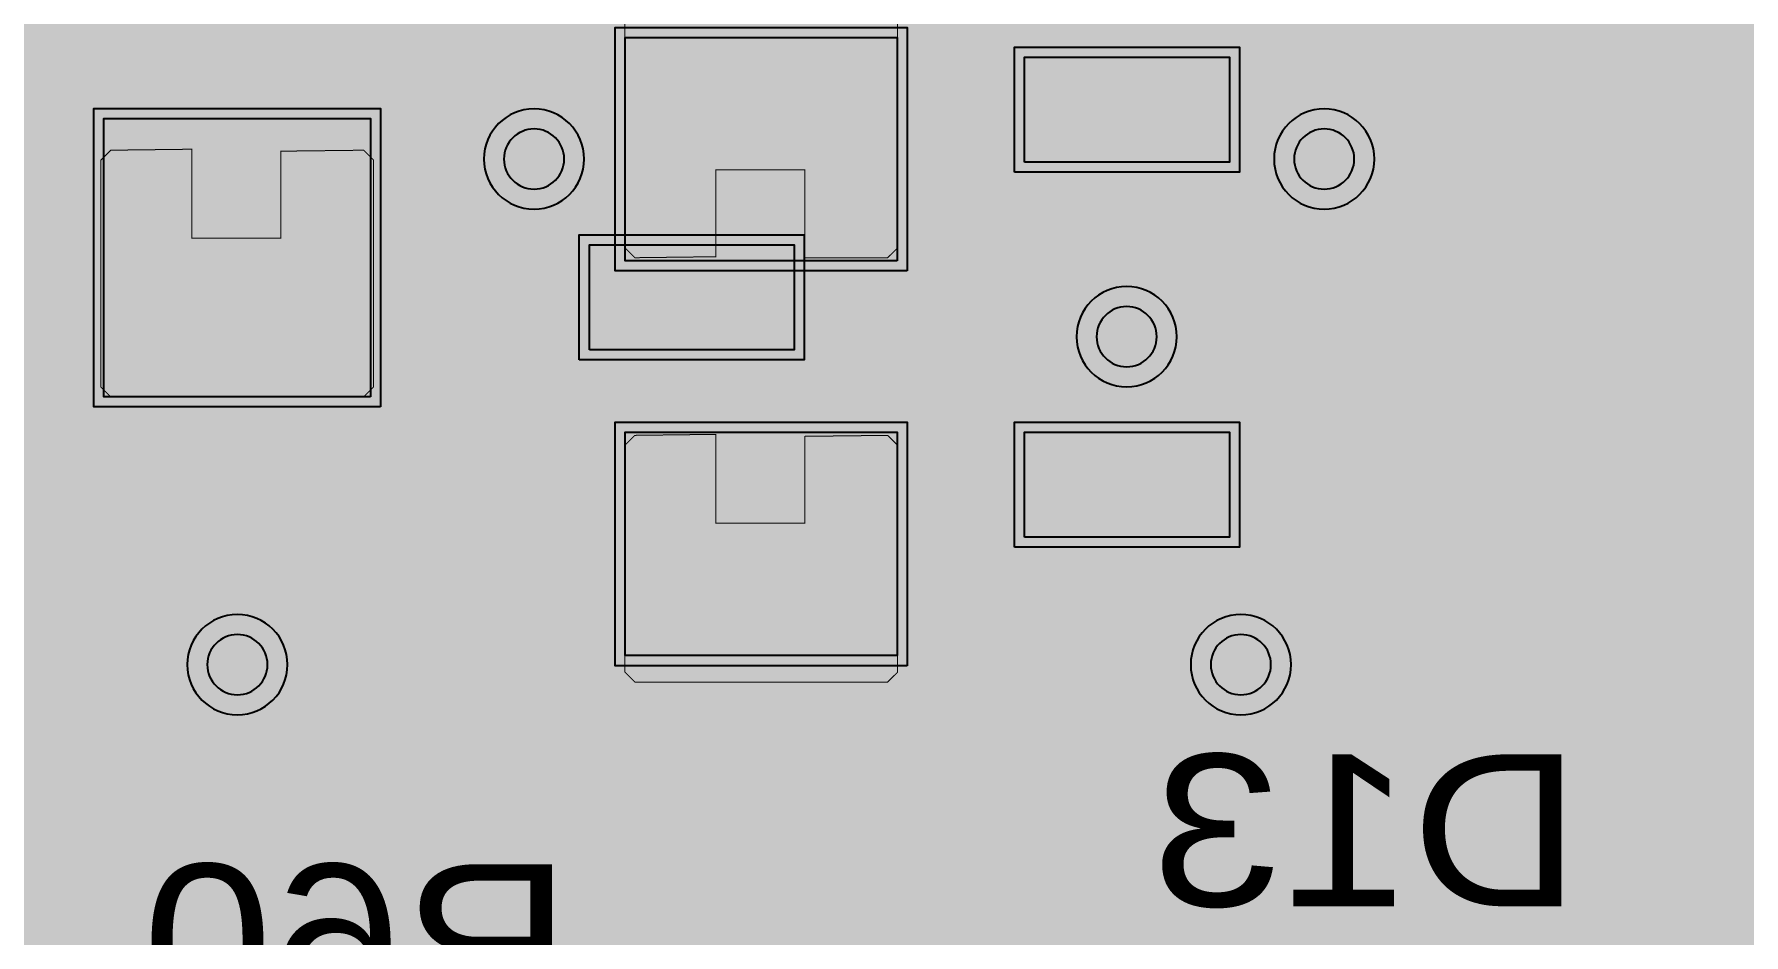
# Model space of a CAD drawing. Header units: millimetres. Extents: x -61 to 56, y -72 to 70.
# Drawn here: x -35.43 to -26.78, y 17.77 to 22.33 of the extents above; entities that cross this region are included whole.
import ezdxf
from ezdxf.enums import TextEntityAlignment as Align

# ---------------------------------------------------------------- set-up
doc = ezdxf.new("R2010")
doc.units = ezdxf.units.MM
doc.header["$MEASUREMENT"] = 0
for name, color, linetype, true_color in [('02GND', 7, 'Continuous', 0x999966), ('03POWER', 7, 'Continuous', 0x008000), ('Bottom-Layer', 7, 'Continuous', 0x0000ff), ('Bottom-Paste-Mask-Layer', 7, 'Continuous', 0x800000), ('Bottom-Silkscreen-Layer', 7, 'Continuous', 0x66cc33), ('Bottom-Solder-Mask-Layer', 7, 'Continuous', 0xaa00ff), ('Document-Layer', 7, 'Continuous', 0xffffff), ('Hole-Layer', 7, 'Continuous', 0x222222), ('Multi-Layer', 7, 'Continuous', 0xc0c0c0), ('Top-Layer', 7, 'Continuous', 0xff0000), ('Top-Paste-Mask-Layer', 7, 'Continuous', 0x808080), ('Top-Silkscreen-Layer', 7, 'Continuous', 0xffcc00), ('Top-Solder-Mask-Layer', 7, 'Continuous', 0x800080)]:
    doc.layers.add(name, color=color, linetype=linetype, true_color=true_color)
doc.styles.get("Standard").update_dxf_attribs({"font": 'arial.ttf'})

msp = doc.modelspace()

# ---------------------------------------------------------------- hatches: boundary and pattern name
at = {"layer": '02GND'}
for points in [[(-49.642, 52.1533), (49.642, 52.1533), (49.642, -62.142), (-49.642, -62.142)], [(-33.5122, 21.7), (-33.4302, 21.394), (-33.2061, 21.1699), (-32.9001, 21.0879), (-32.594, 21.1699), (-32.3699, 21.394), (-32.2879, 21.7), (-32.3699, 22.0061), (-32.594, 22.2302), (-32.9001, 22.3122), (-33.2061, 22.2302), (-33.4302, 22.0061)], [(-30.5122, 20.8), (-30.4302, 20.494), (-30.2061, 20.2699), (-29.9001, 20.1879), (-29.594, 20.2699), (-29.3699, 20.494), (-29.2879, 20.8), (-29.3699, 21.1061), (-29.594, 21.3302), (-29.9001, 21.4122), (-30.2061, 21.3302), (-30.4302, 21.1061)]]:
    msp.add_hatch(color=256, dxfattribs=at).paths.add_polyline_path(points)
at = {"layer": '03POWER'}
for points in [[(48.499, -56.0416), (48.5811, -56.3479), (48.8055, -56.572), (49.112, -56.6537), (49.4182, -56.5711), (49.642, -56.3464), (49.642, -62.142), (44.1922, -62.142), (44.3927, -61.9566), (44.4927, -61.7025), (44.4722, -61.4302), (45.1891, -61.7036), (45.9498, -61.8043), (46.7131, -61.7268), (47.438, -61.4754), (48.0854, -61.0636), (48.6204, -60.5136), (49.0141, -59.855), (49.2453, -59.1234), (49.3016, -58.3582), (49.1799, -57.6006), (48.8867, -56.8916), (48.438, -56.2692), (47.8578, -55.7672), (47.1774, -55.4124), (46.4336, -55.2241), (45.6664, -55.2125), (44.9172, -55.378), (44.2264, -55.7119), (43.6312, -56.1961), (43.1637, -56.8045), (42.8491, -57.5043), (42.7044, -58.2579), (42.7374, -59.0244), (42.9463, -59.7627), (43.3198, -60.433), (43.8378, -60.999), (-43.3618, -60.999), (-43.6207, -61.0564), (-43.831, -61.218), (-43.9533, -61.4534), (-43.9644, -61.7184), (-43.8625, -61.9632), (-43.6666, -62.142), (-49.642, -62.142), (-49.642, -56.5819), (-49.4335, -56.7975), (-49.1476, -56.8882), (-48.8529, -56.8322), (-49.1622, -57.5412), (-49.2982, -58.3027), (-49.2534, -59.075), (-49.0303, -59.8157), (-48.6412, -60.4842), (-48.1072, -61.0439), (-47.4578, -61.4642), (-46.7284, -61.722), (-45.9591, -61.8032), (-45.1921, -61.7032), (-44.4692, -61.4277), (-43.8302, -60.9917), (-43.3101, -60.4191), (-42.9374, -59.7413), (-42.7325, -58.9953), (-42.7065, -58.2222), (-42.8611, -57.4642), (-43.1876, -56.763), (-43.6682, -56.1568), (-44.2766, -55.679), (-44.9793, -55.3557), (-45.738, -55.2047), (-46.511, -55.2341), (-47.256, -55.4425), (-47.9321, -55.8184), (-48.5023, -56.3411), (-48.4998, -56.3091), (-48.499, -56.2771), (-48.499, 51.315), (-19.4026, 51.315), (-19.6295, 51.1437), (-19.7546, 50.8885), (-19.7509, 50.6043), (-19.6192, 50.3524), (-19.388, 50.1871), (-19.6578, 49.9772), (-19.7729, 49.6553), (-19.6975, 49.3219), (-19.4552, 49.0809), (-19.6839, 48.8583), (-19.7695, 48.5508), (-19.6886, 48.242), (-19.4633, 48.0159), (-19.1548, 47.934), (-18.847, 48.0185), (-18.6236, 48.2465), (-18.5453, 48.5559), (-18.6335, 48.8627), (-18.8641, 49.0834), (-18.625, 49.3243), (-18.5509, 49.6555), (-18.6646, 49.9752), (-18.9312, 50.1853), (-18.6981, 50.3494), (-18.5646, 50.6015), (-18.5597, 50.8866), (-18.6846, 51.143), (-18.9121, 51.315), (48.4255, 51.315), (48.499, 51.2415)], [(-33.5122, 21.7), (-33.4302, 21.394), (-33.2061, 21.1699), (-32.9001, 21.0879), (-32.594, 21.1699), (-32.3699, 21.394), (-32.2879, 21.7), (-32.3699, 22.0061), (-32.594, 22.2302), (-32.9001, 22.3122), (-33.2061, 22.2302), (-33.4302, 22.0061)], [(-29.5122, 21.7), (-29.4302, 21.394), (-29.2061, 21.1699), (-28.9001, 21.0879), (-28.594, 21.1699), (-28.3699, 21.394), (-28.2879, 21.7), (-28.3699, 22.0061), (-28.594, 22.2302), (-28.9001, 22.3122), (-29.2061, 22.2302), (-29.4302, 22.0061)], [(-35.0141, 19.1382), (-34.9321, 18.8321), (-34.708, 18.608), (-34.4019, 18.526), (-34.0959, 18.608), (-33.8718, 18.8321), (-33.7898, 19.1382), (-33.8718, 19.4442), (-34.0959, 19.6683), (-34.4019, 19.7503), (-34.708, 19.6683), (-34.9321, 19.4442)], [(-29.9341, 19.1382), (-29.852, 18.8321), (-29.628, 18.608), (-29.3219, 18.526), (-29.0158, 18.608), (-28.7918, 18.8321), (-28.7098, 19.1382), (-28.7918, 19.4442), (-29.0158, 19.6683), (-29.3219, 19.7503), (-29.628, 19.6683), (-29.852, 19.4442)]]:
    msp.add_hatch(color=256, dxfattribs=at).paths.add_polyline_path(points)
at = {"layer": 'Bottom-Layer'}
for points in [[(-49.642, -62.142), (-49.642, 52.1533), (49.642, 52.1533), (49.642, -62.142)], [(-31.0757, 16.4385), (-31.1207, 16.6125), (-31.2447, 16.7427), (-31.1942, 17.0876), (-31.3403, 17.4042), (-31.3403, 20.4703), (-31.2547, 20.59), (-31.2245, 20.734), (-31.2245, 21.266), (-31.2725, 21.4451), (-31.4036, 21.5762), (-31.5827, 21.6242), (-32.174, 21.6242), (-32.2892, 21.7393), (-32.4052, 22.0603), (-32.675, 22.2693), (-33.0147, 22.3013), (-33.3189, 22.1465), (-33.4928, 21.8529), (-33.4825, 21.5118), (-33.2912, 21.2292), (-32.9783, 21.0929), (-32.9783, 20.734), (-32.9303, 20.555), (-32.7992, 20.4239), (-32.6202, 20.3759), (-32.2598, 20.3752), (-32.2598, 17.4042), (-32.401, 17.1164), (-32.3774, 16.7967), (-32.5663, 16.7967), (-32.7454, 16.7487), (-32.8765, 16.6176), (-32.9245, 16.4385), (-32.9245, 15.0615), (-32.8765, 14.8825), (-32.7454, 14.7514), (-32.5663, 14.7034), (-31.6536, 14.7034), (-31.6251, 14.6749), (-31.5314, 14.6027), (-31.4223, 14.5568), (-31.1841, 14.4162), (-30.9082, 14.3948), (-30.6512, 14.4971), (-30.4654, 14.702), (-30.3888, 14.9679), (-30.437, 15.2403), (-30.2001, 15.2403), (-30.0241, 15.2753), (-29.875, 15.3749), (-29.3327, 15.3759), (-29.1536, 15.4239), (-29.0225, 15.555), (-28.9745, 15.734), (-28.9745, 16.266), (-29.0225, 16.4451), (-29.1536, 16.5762), (-29.3327, 16.6242), (-30.3701, 16.6242), (-30.5492, 16.5762), (-30.6803, 16.4451), (-30.7283, 16.266), (-30.7283, 16.1598), (-31.0757, 16.1598)], [(-30.4175, 21.684), (-30.4175, 22.216), (-29.38, 22.216), (-29.38, 21.684)], [(-30.7756, 20.3161), (-30.7756, 19.7841), (-30.7276, 19.605), (-30.5965, 19.4739), (-30.4175, 19.4259), (-29.38, 19.4259), (-29.2009, 19.4739), (-29.0698, 19.605), (-29.0218, 19.7841), (-29.0218, 20.3161), (-29.1008, 20.5404), (-29.3028, 20.6658), (-29.3036, 20.9378), (-29.4222, 21.1826), (-29.6351, 21.3519), (-29.9004, 21.4122), (-30.1655, 21.3516), (-30.3783, 21.1822), (-30.4966, 20.9372), (-30.4972, 20.6652), (-30.6975, 20.5394)], [(-32.6202, 20.734), (-32.6202, 21.266), (-31.5827, 21.266), (-31.5827, 20.734)], [(-30.4175, 19.7841), (-30.4175, 20.3161), (-29.38, 20.3161), (-29.38, 19.7841)]]:
    msp.add_hatch(color=256, dxfattribs=at).paths.add_polyline_path(points)
at = {"layer": 'Bottom-Paste-Mask-Layer'}
for points in [[(-30.4175, 21.684), (-30.4175, 22.216), (-29.38, 22.216), (-29.38, 21.684)], [(-32.6202, 20.734), (-32.6202, 21.266), (-31.5827, 21.266), (-31.5827, 20.734)], [(-30.4175, 19.7841), (-30.4175, 20.3161), (-29.38, 20.3161), (-29.38, 19.7841)]]:
    msp.add_hatch(color=256, dxfattribs=at).paths.add_polyline_path(points)
at = {"layer": 'Bottom-Solder-Mask-Layer'}
for points in [[(-30.4683, 21.6332), (-30.4683, 22.2668), (-29.3292, 22.2668), (-29.3292, 21.6332)], [(-32.671, 20.6832), (-32.671, 21.3168), (-31.5319, 21.3168), (-31.5319, 20.6832)], [(-30.4683, 19.7333), (-30.4683, 20.3669), (-29.3292, 20.3669), (-29.3292, 19.7333)]]:
    msp.add_hatch(color=256, dxfattribs=at).paths.add_polyline_path(points)
at = {"layer": 'Top-Layer'}
for points in [[(-49.642, -62.142), (-49.642, 52.1533), (49.642, 52.1533), (49.642, -62.142)], [(-35.6437, 21.6447), (-35.6437, 21.7845), (-35.6916, 21.9636), (-35.8227, 22.0947), (-36.0018, 22.1427), (-37.1343, 22.1427), (-37.3134, 22.0947), (-37.4445, 21.9636), (-37.4925, 21.7845), (-37.4925, 20.4075), (-37.4445, 20.2285), (-37.3134, 20.0974), (-37.1343, 20.0494), (-36.0018, 20.0494), (-35.8227, 20.0974), (-35.6916, 20.2285), (-35.6437, 20.4075), (-35.6437, 20.5474), (-35.4359, 20.5474), (-35.4359, 20.4947), (-35.3879, 20.3157), (-35.2568, 20.1846), (-35.0777, 20.1366), (-33.7277, 20.1366), (-33.5487, 20.1846), (-33.4176, 20.3157), (-33.3696, 20.4947), (-33.3696, 21.3073), (-33.1063, 21.1237), (-32.7864, 21.0985), (-32.6596, 20.902), (-32.4386, 20.8256), (-31.0616, 20.8256), (-30.8825, 20.8736), (-30.7514, 21.0047), (-30.7034, 21.1838), (-30.7034, 22.3163), (-30.7514, 22.4954), (-30.8825, 22.6265), (-31.0616, 22.6745), (-32.4386, 22.6745), (-32.6176, 22.6265), (-32.7487, 22.4954), (-32.7967, 22.3163), (-32.7967, 22.3034), (-33.1354, 22.2651), (-33.4011, 22.0517), (-33.5333, 22.2055), (-33.7277, 22.2629), (-35.0777, 22.2629), (-35.2568, 22.2149), (-35.3879, 22.0838), (-35.4359, 21.9047), (-35.4359, 21.6447)], [(-31.0616, 21.1838), (-32.4386, 21.1838), (-32.4386, 22.3163), (-31.0616, 22.3163)], [(-33.7277, 20.4947), (-35.0777, 20.4947), (-35.0777, 21.9047), (-33.7277, 21.9047)], [(-30.5122, 20.8), (-30.4302, 20.494), (-30.2061, 20.2699), (-29.9001, 20.1879), (-29.594, 20.2699), (-29.3699, 20.494), (-29.2879, 20.8), (-29.3699, 21.1061), (-29.594, 21.3302), (-29.9001, 21.4122), (-30.2061, 21.3302), (-30.4302, 21.1061)], [(-30.7403, 16.4), (-30.7753, 16.576), (-30.875, 16.7251), (-31.1892, 17.0393), (-31.2625, 17.2928), (-31.4356, 17.4919), (-31.6765, 17.5996), (-31.9403, 17.5959), (-31.9403, 18.8256), (-31.0616, 18.8256), (-30.8825, 18.8736), (-30.7514, 19.0047), (-30.7034, 19.1838), (-30.7034, 20.3163), (-30.7514, 20.4954), (-30.8825, 20.6265), (-31.0616, 20.6745), (-32.4386, 20.6745), (-32.6176, 20.6265), (-32.7487, 20.4954), (-32.7967, 20.3163), (-32.7967, 19.3325), (-32.8438, 19.2205), (-32.8598, 19.1), (-32.8598, 16.1906), (-34.3894, 16.1906), (-35.2737, 17.0748), (-35.4228, 17.1744), (-35.5987, 17.2094), (-37.7078, 17.2094), (-37.8838, 17.1744), (-38.0329, 17.0748), (-38.4924, 16.6153), (-38.8038, 16.5062), (-39.0133, 16.2512), (-39.06, 15.9244), (-39.1416, 15.9244), (-39.3207, 15.8765), (-39.4517, 15.7454), (-39.4997, 15.5663), (-39.4997, 14.4338), (-39.4517, 14.2547), (-39.3207, 14.1236), (-39.1416, 14.0756), (-37.7646, 14.0756), (-37.5855, 14.1236), (-37.4544, 14.2547), (-37.4064, 14.4338), (-37.4064, 15.5663), (-37.4544, 15.7454), (-37.5855, 15.8765), (-37.7646, 15.9244), (-37.8462, 15.9244), (-37.8439, 15.9448), (-37.8422, 15.9652), (-37.5174, 16.29), (-36.7596, 16.29), (-36.8206, 16.1123), (-36.825, 15.9244), (-36.9066, 15.9244), (-37.0856, 15.8765), (-37.2167, 15.7454), (-37.2647, 15.5663), (-37.2647, 14.4338), (-37.2167, 14.2547), (-37.0856, 14.1236), (-36.9066, 14.0756), (-35.5296, 14.0756), (-35.3505, 14.1236), (-35.2194, 14.2547), (-35.1714, 14.4338), (-35.1714, 14.5403), (-34.6002, 14.5403), (-34.3597, 14.6082), (-34.1903, 14.7918), (-34.1419, 15.0369), (-34.2288, 15.2711), (-33.7714, 15.2711), (-33.8583, 15.0369), (-33.81, 14.7918), (-33.6406, 14.6083), (-33.4002, 14.5404), (-31.4043, 14.5404), (-31.1458, 14.4055), (-30.8543, 14.4055), (-30.5958, 14.5404), (-28.363, 14.5404), (-28.4097, 14.245), (-28.3109, 13.9627), (-28.0901, 13.761), (-27.8001, 13.6879), (-27.51, 13.761), (-27.2892, 13.9627), (-27.1904, 14.245), (-27.2371, 14.5404), (-17.1737, 14.5404), (-12.1942, 9.5609), (-12.1942, 7.4583), (-12.4788, 7.6), (-12.7961, 7.5799), (-13.0605, 7.4033), (-13.2007, 7.118), (-19.218, 1.1007), (-19.5103, 0.9543), (-19.6856, 0.6784), (-19.6939, 0.3516), (-19.5329, 0.0672), (-19.2484, -0.0939), (-18.9216, -0.0856), (-18.6457, 0.0897), (-18.4994, 0.3821), (-12.4821, 6.3993), (-12.3813, 6.4283), (-12.2869, 6.474), (-12.1054, 6.2506), (-11.8419, 6.1349), (-11.5546, 6.1524), (-11.307, 6.2993), (-11.154, 6.543), (-11.1293, 6.8298), (-10.8203, 6.8286), (-10.5501, 6.9784), (-10.3875, 7.2411), (-10.3739, 7.5497), (-10.5127, 7.8257), (-10.5127, 10.4345), (-10.5477, 10.6104), (-10.6474, 10.7596), (-15.9436, 16.0558), (-16.095, 16.1564), (-16.2734, 16.1905), (-23.4219, 16.1905), (-23.1759, 16.567), (-23.0919, 17.0088), (-23.1826, 17.4493), (-23.4342, 17.8221), (-23.8089, 18.0709), (-24.25, 18.1582), (-24.6912, 18.0709), (-25.0659, 17.8221), (-25.3175, 17.4493), (-25.4082, 17.0088), (-25.3242, 16.567), (-25.0782, 16.1905), (-30.7403, 16.1905)], [(-31.0616, 19.1838), (-32.4386, 19.1838), (-32.4386, 20.3163), (-31.0616, 20.3163)]]:
    msp.add_hatch(color=256, dxfattribs=at).paths.add_polyline_path(points)
at = {"layer": 'Top-Paste-Mask-Layer'}
for points in [[(-31.1101, 21.2), (-31.53, 21.2001), (-31.53, 21.645), (-31.98, 21.645), (-31.98, 21.2051), (-32.39, 21.2), (-32.4401, 21.25), (-32.4401, 22.4), (-32.39, 22.45), (-31.1101, 22.45), (-31.06, 22.4), (-31.06, 21.25)], [(-31.1101, 21.2), (-31.53, 21.2001), (-31.53, 21.645), (-31.98, 21.645), (-31.98, 21.2051), (-32.39, 21.2), (-32.4401, 21.25), (-32.4401, 22.4), (-32.39, 22.45), (-31.1101, 22.45), (-31.06, 22.4), (-31.06, 21.25)], [(-33.7627, 20.4947), (-35.0427, 20.4947), (-35.0927, 20.5448), (-35.0927, 21.6948), (-35.0427, 21.7448), (-34.6327, 21.7498), (-34.6327, 21.2998), (-34.1827, 21.2998), (-34.1827, 21.7398), (-33.7627, 21.7448), (-33.7127, 21.6948), (-33.7127, 20.5448)], [(-33.7627, 20.4947), (-35.0427, 20.4947), (-35.0927, 20.5448), (-35.0927, 21.6948), (-35.0427, 21.7448), (-34.6327, 21.7498), (-34.6327, 21.2998), (-34.1827, 21.2998), (-34.1827, 21.7398), (-33.7627, 21.7448), (-33.7127, 21.6948), (-33.7127, 20.5448)], [(-31.1101, 19.05), (-32.39, 19.05), (-32.4401, 19.1), (-32.4401, 20.25), (-32.39, 20.3), (-31.98, 20.3051), (-31.98, 19.855), (-31.53, 19.855), (-31.53, 20.295), (-31.1101, 20.3), (-31.06, 20.25), (-31.06, 19.1)], [(-31.1101, 19.05), (-32.39, 19.05), (-32.4401, 19.1), (-32.4401, 20.25), (-32.39, 20.3), (-31.98, 20.3051), (-31.98, 19.855), (-31.53, 19.855), (-31.53, 20.295), (-31.1101, 20.3), (-31.06, 20.25), (-31.06, 19.1)]]:
    msp.add_hatch(color=256, dxfattribs=at).paths.add_polyline_path(points)
at = {"layer": 'Top-Solder-Mask-Layer'}
for points in [[(-31.0108, 21.133), (-32.4894, 21.133), (-32.4894, 22.3671), (-31.0108, 22.3671)], [(-33.6769, 20.4439), (-35.1285, 20.4439), (-35.1285, 21.9555), (-33.6769, 21.9555)], [(-31.0108, 19.133), (-32.4894, 19.133), (-32.4894, 20.3671), (-31.0108, 20.3671)]]:
    msp.add_hatch(color=256, dxfattribs=at).paths.add_polyline_path(points)

# ---------------------------------------------------------------- linework, layer by layer
at = {"layer": '02GND', "const_width": 0.0508}
for points in [[(-33.5122, 21.7), (-33.4302, 21.394), (-33.2061, 21.1699), (-32.9001, 21.0879), (-32.594, 21.1699), (-32.3699, 21.394), (-32.2879, 21.7), (-32.3699, 22.0061), (-32.594, 22.2302), (-32.9001, 22.3122), (-33.2061, 22.2302), (-33.4302, 22.0061)], [(-30.5122, 20.8), (-30.4302, 20.494), (-30.2061, 20.2699), (-29.9001, 20.1879), (-29.594, 20.2699), (-29.3699, 20.494), (-29.2879, 20.8), (-29.3699, 21.1061), (-29.594, 21.3302), (-29.9001, 21.4122), (-30.2061, 21.3302), (-30.4302, 21.1061)]]:
    msp.add_lwpolyline(points, close=True, dxfattribs=at)
at = {"layer": '03POWER', "const_width": 0.0508}
for points in [[(-33.5122, 21.7), (-33.4302, 21.394), (-33.2061, 21.1699), (-32.9001, 21.0879), (-32.594, 21.1699), (-32.3699, 21.394), (-32.2879, 21.7), (-32.3699, 22.0061), (-32.594, 22.2302), (-32.9001, 22.3122), (-33.2061, 22.2302), (-33.4302, 22.0061)], [(-29.5122, 21.7), (-29.4302, 21.394), (-29.2061, 21.1699), (-28.9001, 21.0879), (-28.594, 21.1699), (-28.3699, 21.394), (-28.2879, 21.7), (-28.3699, 22.0061), (-28.594, 22.2302), (-28.9001, 22.3122), (-29.2061, 22.2302), (-29.4302, 22.0061)], [(-35.0141, 19.1382), (-34.9321, 18.8321), (-34.708, 18.608), (-34.4019, 18.526), (-34.0959, 18.608), (-33.8718, 18.8321), (-33.7898, 19.1382), (-33.8718, 19.4442), (-34.0959, 19.6683), (-34.4019, 19.7503), (-34.708, 19.6683), (-34.9321, 19.4442)], [(-29.9341, 19.1382), (-29.852, 18.8321), (-29.628, 18.608), (-29.3219, 18.526), (-29.0158, 18.608), (-28.7918, 18.8321), (-28.7098, 19.1382), (-28.7918, 19.4442), (-29.0158, 19.6683), (-29.3219, 19.7503), (-29.628, 19.6683), (-29.852, 19.4442)]]:
    msp.add_lwpolyline(points, close=True, dxfattribs=at)
at = {"layer": 'Bottom-Layer'}
for points, const_width in [([(-31.3403, 17.4042), (-31.3403, 20.4703), (-31.2547, 20.59), (-31.2245, 20.734), (-31.2245, 21.266), (-31.2725, 21.4451), (-31.4036, 21.5762), (-31.5827, 21.6242), (-32.174, 21.6242), (-32.2892, 21.7393), (-32.4052, 22.0603), (-32.675, 22.2693), (-33.0147, 22.3013), (-33.3189, 22.1465), (-33.4928, 21.8529), (-33.4825, 21.5118), (-33.2912, 21.2292), (-32.9783, 21.0929), (-32.9783, 20.734), (-32.9303, 20.555), (-32.7992, 20.4239), (-32.6202, 20.3759), (-32.2598, 20.3752), (-32.2598, 17.4042)], 0.0508), ([(-29.3801, 21.7), (-28.9001, 21.7)], 0.4), ([(-32.9001, 21.7), (-32.2001, 21)], 0.2032), ([(-32.2001, 21), (-32.1001, 21)], 0.2032), ([(-32.1001, 21), (-31.8001, 20.7)], 0.2032), ([(-29.9001, 20), (-29.9001, 20.8)], 0.3), ([(-31.8001, 20.7), (-31.8001, 17)], 0.2032)]:
    msp.add_lwpolyline(points, dxfattribs=dict(at, const_width=const_width))
for points in [[(-30.4175, 21.684), (-30.4175, 22.216), (-29.38, 22.216), (-29.38, 21.684)], [(-32.6202, 20.734), (-32.6202, 21.266), (-31.5827, 21.266), (-31.5827, 20.734)], [(-30.4175, 19.7841), (-30.4175, 20.3161), (-29.38, 20.3161), (-29.38, 19.7841)]]:
    msp.add_lwpolyline(points, close=True, dxfattribs=at)
at = {"layer": 'Bottom-Layer', "const_width": 0.0508}
msp.add_lwpolyline([(-30.7756, 20.3161), (-30.7756, 19.7841), (-30.7276, 19.605), (-30.5965, 19.4739), (-30.4175, 19.4259), (-29.38, 19.4259), (-29.2009, 19.4739), (-29.0698, 19.605), (-29.0218, 19.7841), (-29.0218, 20.3161), (-29.1008, 20.5404), (-29.3028, 20.6658), (-29.3036, 20.9378), (-29.4222, 21.1826), (-29.6351, 21.3519), (-29.9004, 21.4122), (-30.1655, 21.3516), (-30.3783, 21.1822), (-30.4966, 20.9372), (-30.4972, 20.6652), (-30.6975, 20.5394)], close=True, dxfattribs=at)
at = {"layer": 'Bottom-Paste-Mask-Layer'}
for points in [[(-30.4175, 21.684), (-30.4175, 22.216), (-29.38, 22.216), (-29.38, 21.684)], [(-32.6202, 20.734), (-32.6202, 21.266), (-31.5827, 21.266), (-31.5827, 20.734)], [(-30.4175, 19.7841), (-30.4175, 20.3161), (-29.38, 20.3161), (-29.38, 19.7841)]]:
    msp.add_lwpolyline(points, close=True, dxfattribs=at)
at = {"layer": 'Bottom-Silkscreen-Layer', "const_width": 0.1524}
for points in [[(-31.8588, 22.5263), (-31.8588, 21.4946)], [(-31.8588, 22.5263), (-31.8588, 21.4946)], [(-30.1414, 20.5446), (-30.1414, 21.4554)], [(-30.1414, 20.5446), (-30.1414, 21.4554)], [(-31.8588, 19.4738), (-31.8588, 20.5055)], [(-31.8588, 19.4738), (-31.8588, 20.5055)], [(-30.1414, 19.4738), (-31.8588, 19.4738)], [(-30.1414, 19.4738), (-31.8588, 19.4738)]]:
    msp.add_lwpolyline(points, dxfattribs=at)
at = {"layer": 'Bottom-Solder-Mask-Layer'}
for points in [[(-30.4683, 21.6332), (-30.4683, 22.2668), (-29.3292, 22.2668), (-29.3292, 21.6332)], [(-32.671, 20.6832), (-32.671, 21.3168), (-31.5319, 21.3168), (-31.5319, 20.6832)], [(-30.4683, 19.7333), (-30.4683, 20.3669), (-29.3292, 20.3669), (-29.3292, 19.7333)]]:
    msp.add_lwpolyline(points, close=True, dxfattribs=at)
at = {"layer": 'Document-Layer', "const_width": 0.2}
msp.add_lwpolyline([(-29.4501, 21.95, 1), (-29.25, 21.95, 1)], format="xyb", close=True, dxfattribs=at)
msp.add_lwpolyline([(-29.4501, 21.95, 1), (-29.25, 21.95, 1)], format="xyb", close=True, dxfattribs=at)
at = {"layer": 'Hole-Layer'}
for points in [[(-33.0525, 21.7, 1), (-32.7477, 21.7), (-32.7477, 21.7, 1), (-33.0525, 21.7)], [(-29.0525, 21.7, 1), (-28.7477, 21.7), (-28.7477, 21.7, 1), (-29.0525, 21.7)], [(-30.0525, 20.8, 1), (-29.7477, 20.8), (-29.7477, 20.8, 1), (-30.0525, 20.8)]]:
    msp.add_lwpolyline(points, format="xyb", dxfattribs=at)
for points in [[(-34.5544, 19.1382, 1), (-34.2494, 19.1382, 1)], [(-29.4744, 19.1382, 1), (-29.1694, 19.1382, 1)]]:
    msp.add_lwpolyline(points, format="xyb", close=True, dxfattribs=at)
at = {"layer": 'Multi-Layer'}
for points in [[(-33.1541, 21.7, 1), (-32.6461, 21.7, 1)], [(-29.1541, 21.7, 1), (-28.6461, 21.7, 1)], [(-30.1541, 20.8, 1), (-29.6461, 20.8, 1)], [(-34.6559, 19.1382, 1), (-34.1479, 19.1382, 1)], [(-29.5759, 19.1382, 1), (-29.0679, 19.1382, 1)]]:
    msp.add_lwpolyline(points, format="xyb", close=True, dxfattribs=at)
at = {"layer": 'Top-Layer'}
for points, const_width in [([(-32.7487, 22.4954), (-32.7967, 22.3163), (-32.7967, 22.3034), (-33.1354, 22.2651), (-33.4011, 22.0517), (-33.5333, 22.2055), (-33.7277, 22.2629), (-35.0777, 22.2629), (-35.2568, 22.2149), (-35.3879, 22.0838), (-35.4359, 21.9047), (-35.4359, 21.6447), (-35.6437, 21.6447)], 0.0508), ([(-35.6437, 20.5474), (-35.4359, 20.5474), (-35.4359, 20.4947), (-35.3879, 20.3157), (-35.2568, 20.1846), (-35.0777, 20.1366), (-33.7277, 20.1366), (-33.5487, 20.1846), (-33.4176, 20.3157), (-33.3696, 20.4947), (-33.3696, 21.3073), (-33.1063, 21.1237), (-32.7864, 21.0985), (-32.6596, 20.902), (-32.4386, 20.8256), (-31.0616, 20.8256), (-30.8825, 20.8736), (-30.7514, 21.0047), (-30.7034, 21.1838), (-30.7034, 22.3163), (-30.7514, 22.4954)], 0.0508), ([(-31.8001, 21.7), (-32.9001, 21.7)], 0.2032), ([(-34.5064, 21.096), (-34.4027, 21.1997)], 0.381), ([(-36.5681, 21.096), (-34.5064, 21.096)], 0.381), ([(-31.9403, 17.5959), (-31.9403, 18.8256), (-31.0616, 18.8256), (-30.8825, 18.8736), (-30.7514, 19.0047), (-30.7034, 19.1838), (-30.7034, 20.3163), (-30.7514, 20.4954), (-30.8825, 20.6265), (-31.0616, 20.6745), (-32.4386, 20.6745), (-32.6176, 20.6265), (-32.7487, 20.4954), (-32.7967, 20.3163), (-32.7967, 19.3325), (-32.8438, 19.2205), (-32.8598, 19.1), (-32.8598, 16.1906)], 0.0508), ([(-31.8001, 19.7), (-32.4001, 19.1)], 0.2032), ([(-32.4001, 19.1), (-32.4001, 15.7308)], 0.2032)]:
    msp.add_lwpolyline(points, dxfattribs=dict(at, const_width=const_width))
for points in [[(-31.0616, 21.1838), (-32.4386, 21.1838), (-32.4386, 22.3163), (-31.0616, 22.3163)], [(-33.7277, 20.4947), (-35.0777, 20.4947), (-35.0777, 21.9047), (-33.7277, 21.9047)], [(-31.0616, 19.1838), (-32.4386, 19.1838), (-32.4386, 20.3163), (-31.0616, 20.3163)]]:
    msp.add_lwpolyline(points, close=True, dxfattribs=at)
at = {"layer": 'Top-Layer', "const_width": 0.0508}
msp.add_lwpolyline([(-30.5122, 20.8), (-30.4302, 20.494), (-30.2061, 20.2699), (-29.9001, 20.1879), (-29.594, 20.2699), (-29.3699, 20.494), (-29.2879, 20.8), (-29.3699, 21.1061), (-29.594, 21.3302), (-29.9001, 21.4122), (-30.2061, 21.3302), (-30.4302, 21.1061)], close=True, dxfattribs=at)
at = {"layer": 'Top-Paste-Mask-Layer', "const_width": 0.00508}
for points in [[(-31.1101, 21.2), (-31.53, 21.2001), (-31.53, 21.645), (-31.98, 21.645), (-31.98, 21.2051), (-32.39, 21.2), (-32.4401, 21.25), (-32.4401, 22.4), (-32.39, 22.45), (-31.1101, 22.45), (-31.06, 22.4), (-31.06, 21.25)], [(-31.1101, 21.2), (-31.53, 21.2001), (-31.53, 21.645), (-31.98, 21.645), (-31.98, 21.2051), (-32.39, 21.2), (-32.4401, 21.25), (-32.4401, 22.4), (-32.39, 22.45), (-31.1101, 22.45), (-31.06, 22.4), (-31.06, 21.25)], [(-33.7627, 20.4947), (-35.0427, 20.4947), (-35.0927, 20.5448), (-35.0927, 21.6948), (-35.0427, 21.7448), (-34.6327, 21.7498), (-34.6327, 21.2998), (-34.1827, 21.2998), (-34.1827, 21.7398), (-33.7627, 21.7448), (-33.7127, 21.6948), (-33.7127, 20.5448)], [(-33.7627, 20.4947), (-35.0427, 20.4947), (-35.0927, 20.5448), (-35.0927, 21.6948), (-35.0427, 21.7448), (-34.6327, 21.7498), (-34.6327, 21.2998), (-34.1827, 21.2998), (-34.1827, 21.7398), (-33.7627, 21.7448), (-33.7127, 21.6948), (-33.7127, 20.5448)], [(-31.1101, 19.05), (-32.39, 19.05), (-32.4401, 19.1), (-32.4401, 20.25), (-32.39, 20.3), (-31.98, 20.3051), (-31.98, 19.855), (-31.53, 19.855), (-31.53, 20.295), (-31.1101, 20.3), (-31.06, 20.25), (-31.06, 19.1)], [(-31.1101, 19.05), (-32.39, 19.05), (-32.4401, 19.1), (-32.4401, 20.25), (-32.39, 20.3), (-31.98, 20.3051), (-31.98, 19.855), (-31.53, 19.855), (-31.53, 20.295), (-31.1101, 20.3), (-31.06, 20.25), (-31.06, 19.1)]]:
    msp.add_lwpolyline(points, close=True, dxfattribs=at)
at = {"layer": 'Top-Silkscreen-Layer', "const_width": 0.1524}
for points in [[(-32.6672, 22.5112), (-32.6672, 21.2262)], [(-32.6672, 22.5112), (-32.6672, 21.2262)], [(-30.833, 21.2262), (-30.833, 22.5112)], [(-30.833, 21.2262), (-30.833, 22.5112)], [(-35.3063, 20.3885), (-35.3063, 21.7985)], [(-35.3063, 20.3885), (-35.3063, 21.7985)], [(-33.4991, 21.7985), (-33.4991, 20.3885)], [(-33.4991, 21.7985), (-33.4991, 20.3885)], [(-32.6672, 18.9889), (-32.6672, 20.2738)], [(-32.6672, 18.9889), (-32.6672, 20.2738)], [(-30.833, 20.2738), (-30.833, 18.9889)], [(-30.833, 20.2738), (-30.833, 18.9889)], [(-33.6515, 20.2361), (-35.1539, 20.2361)], [(-33.6515, 20.2361), (-35.1539, 20.2361)], [(-30.833, 18.9889), (-32.6672, 18.9889)], [(-30.833, 18.9889), (-32.6672, 18.9889)]]:
    msp.add_lwpolyline(points, dxfattribs=at)
for points in [[(-35.1539, 20.2361, -0.414), (-35.3063, 20.3885)], [(-35.1539, 20.2361, -0.414), (-35.3063, 20.3885)], [(-33.4991, 20.3885, -0.414), (-33.6515, 20.2361)], [(-33.4991, 20.3885, -0.414), (-33.6515, 20.2361)]]:
    msp.add_lwpolyline(points, format="xyb", dxfattribs=at)
at = {"layer": 'Top-Solder-Mask-Layer'}
for points in [[(-31.0108, 21.133), (-32.4894, 21.133), (-32.4894, 22.3671), (-31.0108, 22.3671)], [(-33.6769, 20.4439), (-35.1285, 20.4439), (-35.1285, 21.9555), (-33.6769, 21.9555)], [(-31.0108, 19.133), (-32.4894, 19.133), (-32.4894, 20.3671), (-31.0108, 20.3671)]]:
    msp.add_lwpolyline(points, close=True, dxfattribs=at)

# ---------------------------------------------------------------- texts
at = {"layer": 'Bottom-Silkscreen-Layer', "text_generation_flag": 2, "width": 1.1}
for s, p in [('D13', (-28.6871, 18.299)), ('R60', (-33.7971, 17.742))]:
    msp.add_text(s, height=0.77, dxfattribs=at).set_placement(p, align=Align.MIDDLE_CENTER)

doc.saveas('drawing.dxf')
